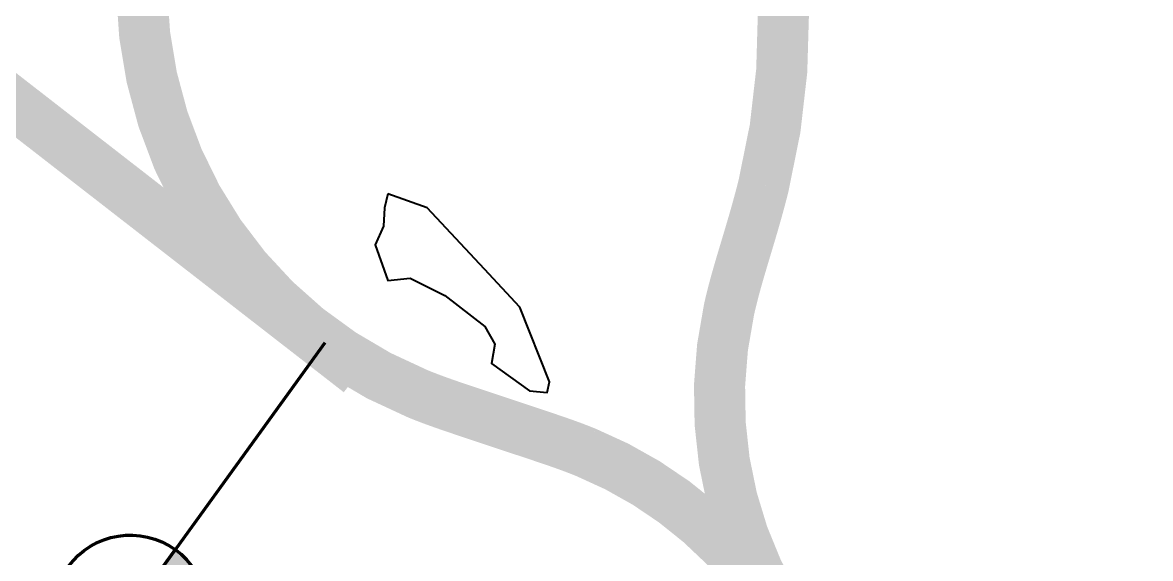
# Model space of a CAD drawing. Header units: millimetres. Extents: x 35362846 to 35427064, y 2977703 to 3025069.
# Drawn here: x 35381434 to 35384740, y 2999517 to 3001088 of the extents above; entities that cross this region are included whole.
import ezdxf

# ---------------------------------------------------------------- set-up
doc = ezdxf.new("R2010")
doc.units = ezdxf.units.MM
doc.linetypes.add('ACAD_ISO03W100', pattern=[30, 12, -18])
for name, color, linetype, lineweight in [('station', 1, 'Continuous', 70), ('zhix', 7, 'Continuous', 100), ('布线1', 3, 'Continuous', 40)]:
    doc.layers.add(name, color=color, linetype=linetype, lineweight=lineweight)

# ---------------------------------------------------------------- blocks, each defined once
blk = doc.blocks.new('公里标')
at = {"layer": 'station'}
h = blk.add_hatch(color=256, dxfattribs=at)
edge = h.paths.add_edge_path()
edge.add_arc((-5.168849154029917e-16, 13), 3, 89.99999999999999, 270)
edge.add_line((1.148068456708479e-16, 10), (1.836909530733566e-16, 16))
blk.add_line((0, 16), (0, 0), dxfattribs=at)
blk.add_lwpolyline([(1.836909530733566e-16, 16, 1), (1.148068456708479e-16, 10)], format="xyb", close=True, dxfattribs=at)
blk.add_lwpolyline([(1.836909530733566e-16, 16, -1), (1.148068456708479e-16, 10, -15.34090689394177)], format="xyb", dxfattribs=at)

msp = doc.modelspace()

# ---------------------------------------------------------------- linework, layer by layer
at = {"color": 7, "lineweight": 30, "const_width": 1}
for points in [[(35384429.7529892, 3006280.794456396, -3.300140696500546e-06), (35384373.80479459, 3006704.403849889, -0.004653984716825709)], [(35384429.7529892, 3006280.794456396, -3.300140696500546e-06), (35384373.80479459, 3006704.403849889, -0.004653984716825709)], [(35384370.26961709, 3006272.937711339, -3.300140696723477e-06), (35384314.3213082, 3006696.547970137, -0.004653984716885735)], [(35384370.26961709, 3006272.937711339, -3.300140696723477e-06), (35384314.3213082, 3006696.547970137, -0.004653984716885735)]]:
    msp.add_lwpolyline(points, format="xyb", dxfattribs=at)
at = {"color": 7, "linetype": 'ACAD_ISO03W100', "lineweight": 30, "ltscale": 10, "const_width": 60, "flags": 128}
msp.add_lwpolyline([(35418866.23188419, 2978378.983100739, 0.004080390774962373), (35418596.80560994, 2978693.138592005, 0.004791158972414836), (35418362.63645521, 2978956.577644102, 0.0003543143396224617), (35418239.15833521, 2979092.643811226, 0.003996350825637037), (35418228.10610276, 2979104.611842001, 0.06792216720668592), (35418130.92730086, 2979183.442931853, 0.05122509009407319), (35417981.35870609, 2979254.503733034, 0.009161870442463131), (35417860.07802561, 2979295.078857094, 0.01707140915295505), (35417793.92314001, 2979313.415354951, 0.003190866783669734), (35417664.47608376, 2979343.706254333, -0.002778571129377124), (35417515.79295195, 2979378.369149003, -0.005390348508511269), (35417279.62852211, 2979437.510805678, 0.004922091774080632), (35417021.05884513, 2979502.520708736, 0.03766326368203753), (35416897.71776866, 2979522.574886249, -0.03127973789751583), (35416748.97497919, 2979544.81619385, -0.05325594544248923), (35416561.68233379, 2979606.338739559, -0.06044425330420561), (35416412.98882862, 2979696.388619166, -0.007587952049075873), (35416234.34221566, 2979840.986118291, 0.006847103826226052), (35416036.60601101, 2980001.520319861, 0.0002694841232497695), (35415709.94511141, 2980259.097167061, -0.0002839571429885947), (35415399.92287777, 2980503.56870688, -0.004910757436677794), (35414938.60201403, 2980875.186126807, 0.01242290099839131), (35414754.0321868, 2981019.348725984, 0.02283920785058208), (35414739.99865586, 2981028.797451615, 0.00154275051017558), (35414525.78405131, 2981158.319618985, 0.01064144412683838), (35414147.83666477, 2981374.444351047, 0.0411038015925386), (35414044.57201701, 2981420.066358992, 0.06901478735395306), (35413989.47676188, 2981431.007699836, 0.03057829919438446), (35413863.18277305, 2981430.640230271, 0.03115158032553353), (35413746.06450457, 2981415.765441774, 0.02352594824960919), (35413594.12206817, 2981379.281346871, 0.09893002272265368), (35413417.57796877, 2981287.388981423, -0.09833410361813323), (35413240.0938972, 2981194.740938697, -0.04073514951179148), (35413083.48446786, 2981162.401515414, -0.05725052501045713), (35412969.52171671, 2981161.508758481, -0.03270727793196476), (35412844.62369458, 2981183.197089074, -0.06828361646879477), (35412787.89073737, 2981205.442285902, -0.006478438074403096), (35412708.22453558, 2981251.373256624, -0.006309920406218688), (35412627.66362084, 2981300.607127408, -0.007109575991234364), (35412453.01518252, 2981413.88843892, 0.01611211822854788), (35412375.04679694, 2981462.489320033, 0.006030743815692963), (35412355.65837151, 2981473.414027786, -0.001887386070859928), (35412293.42165814, 2981507.805937909, -0.03105938240227661), (35412115.76502267, 2981621.856179755, 0.05856159453818595), (35412018.12451634, 2981677.220603646, 0.07455818074380485), (35411972.8244367, 2981688.787045053, 0.02337222160871421), (35411824.64262813, 2981696.857779822, 0.03135944549089919), (35411658.60301311, 2981687.71255882, -0.0463726283427951), (35411546.05289105, 2981684.893440361, -0.01368638983780291), (35411441.82575372, 2981694.825702127, -0.01534786425170592), (35411349.54784179, 2981709.062222291, -0.00976499348540072), (35411222.87011665, 2981735.175858699, -0.00987603663534932), (35411098.72703619, 2981765.894819245, -0.01030393016335393), (35410982.8733958, 2981799.57735917, -0.003731720133359769), (35410665.74687479, 2981901.513048687, -0.01110241373182045), (35410325.743139, 2982022.041961506, -0.01959314859961788), (35410137.58445885, 2982102.050798432, -0.04625340091059676), (35410000.48362401, 2982183.059563553, 0.02780559995024925), (35409777.84486997, 2982325.928409726, 0.03888832751264433), (35409136.99918783, 2982625.428209243, -0.0418923695215447), (35408543.64225224, 2982907.082846744, -0.01207247956551466), (35408137.33008946, 2983156.791692346, 0.01632502749625514), (35407835.26338662, 2983338.913571144, 0.005319043244153008), (35407527.35871381, 2983506.834208597, -0.00927807294379759), (35407351.59706678, 2983604.501959291, -0.002426614319821954), (35407251.1358223, 2983663.445541859, -0.001071698242231496), (35407024.60485709, 2983798.497345647, -0.00568889787826118), (35406755.88853639, 2983963.663975924, -0.02367371918022087), (35406693.72242855, 2984007.098111172, -0.02877270487347326), (35406654.47151951, 2984041.157932368, 0.01370735609953618), (35406574.3225702, 2984115.053130686, 0.009110022828397695), (35406364.53488815, 2984291.464848995, 0.004020945570543051), (35405878.93236448, 2984678.506251221, 0.01189313492539639), (35405195.87875819, 2985188.240963161, 0.01831295251905008), (35404733.0118413, 2985491.957033847, 0.007203943023221069), (35404263.51830131, 2985766.830671012, 0.008684135356926779), (35403866.99192404, 2985982.369156811, 0.0001587498441745463), (35403714.40878296, 2986061.84539032, 4.587178485826644e-05), (35403186.24727278, 2986336.674999645, 0.001519740174840285), (35402876.07169668, 2986496.8431113, -0.002618506044703923), (35402696.25449477, 2986590.198001479, -0.1600914726806412), (35402640.28726461, 2986648.007429518, -0.04925000983831206), (35402551.83922194, 2986887.852608713, -0.09116253631834496), (35402531.92367198, 2987159.974699297, 0.1015866048264373), (35402508.96602634, 2987404.238161814, 0.0319386772966147), (35402455.35593578, 2987546.645641536, 0.06123810348110702), (35402414.01816278, 2987614.643949101, 0.06605584865704194), (35402315.73767542, 2987710.00590387, 0.06061078817768876), (35402186.11290542, 2987783.765933847, 0.01378746699138457), (35402000.74679083, 2987855.382846147, 0.005566294642696784), (35401535.15668325, 2988014.849530458, 0.005932663538232684), (35401024.88137181, 2988176.609511487, 0.06087504578406422), (35400973.30764547, 2988185.649434596, 0.03322404700854784), (35400911.09817819, 2988184.74703242, 0.007665120148548121), (35400642.95485242, 2988158.855956026, 0.01659302102936802), (35400459.28766552, 2988132.078869399, -0.0610929767666767), (35400408.78063299, 2988129.251563237, -0.01497639310374365), (35400290.68439594, 2988140.631473307, 0.003436963406389244), (35399777.47632167, 2988202.066746309, 0.001664530548268404), (35399411.45819705, 2988242.098665789, -0.004914357185530608), (35399287.57314523, 2988256.463572484, -0.04713084881569367), (35399187.23961471, 2988278.843070697, -0.01770856664424592), (35398930.63179399, 2988372.240155508, -0.0001110404689541234), (35398779.74128723, 2988433.331541061, -6.447504204309108e-05), (35398519.91097631, 2988538.635812269, -0.000203487876028982), (35398073.49237251, 2988719.839365959, -0.0004058527559001428), (35397849.77630614, 2988810.964554793, -0.03413791731482205), (35397734.2986614, 2988867.584489599, -0.04879728087617382), (35397661.06672374, 2988920.046153071, -0.02693835570744377), (35397646.38583106, 2988934.367845058, -0.001673464190031993), (35397423.7919879, 2989177.868919099, -0.0102108112385725), (35396545.84530416, 2990185.347605452, -0.1116166353948794), (35396489.34749098, 2990295.458984915, -0.002029740606815984), (35396470.06788492, 2990371.695851326, -0.0007239774681340016), (35396417.19380172, 2990585.726924416, -0.0003681586298127792), (35396317.11061049, 2990994.692199707, -0.001366020093266133), (35396290.51940337, 2991105.006279758, -0.05022184209249123), (35396256.8786247, 2991355.600648649, 0.03422871248738654), (35396219.33285746, 2991724.174588019, 0.006560775305257035), (35396183.25999376, 2991919.012953997, 0.005860422097011773), (35396137.47101858, 2992136.063291235, 0.0160237494521745), (35396087.78540307, 2992329.295446157, 0.01486266527026389), (35396021.46305817, 2992533.911816332, 0.04216228091036966), (35395954.41879557, 2992681.09054786, 0.02928583961997899), (35395828.83328392, 2992876.903979748, 0.03650288849989528), (35395689.25010556, 2993042.018628746, 0.05227485104687379), (35395572.79860182, 2993138.437561324, 0.02457356259542775), (35395433.61225474, 2993221.487463623, 0.0190917625035663), (35395245.86699849, 2993312.331553086, 0.02472666418132078), (35395060.67687519, 2993382.680593451, -0.02897449996101216), (35394903.11618672, 2993444.069542141, -0.03012366549850303), (35394739.8555951, 2993531.085587956, -0.05900700592198186), (35394665.50733503, 2993589.721984126, -0.01937551479199968), (35394594.53145057, 2993666.46489346, -0.006220107485981355), (35394386.03357295, 2993916.432062416, -0.00942149375005899), (35394243.89217977, 2994098.108626685, 0.01554485863886105), (35394156.38734774, 2994207.173489908, 0.08910572760940731), (35394087.38365244, 2994263.64074625, -0.1004647692034294), (35394027.19660565, 2994315.198631322, -0.04165475797633886), (35394006.99482623, 2994346.103977203, -0.006432157019347623), (35393896.16871364, 2994557.521947512, -0.05468090282659389), (35393773.94412017, 2994881.545868368, 0.1095158418251615), (35393694.99193283, 2995037.122388418, 0.07414350815211893), (35393642.02337725, 2995085.004272066, 0.03813218355890909), (35393521.39525372, 2995152.598993551, 0.0660688813248895), (35393359.15462497, 2995203.245977953, -0.108378071399393), (35393262.48302794, 2995242.594382726, -0.005030484230899208), (35393059.41977329, 2995385.284506752, 0.00304471450735417), (35392724.86250562, 2995622.364218935, 8.323227474345746e-05), (35392471.91919708, 2995799.242706299, 5.910429022702119e-05), (35392115.64655432, 2996048.226455086, 0.004384392981033206), (35391640.43652415, 2996374.08334244, 0.07810158596869592), (35391610.94380106, 2996387.839039743, 0.03774638808181176), (35391594.44061676, 2996391.271645147, 0.002428508986153945), (35391334.84591083, 2996423.82740825, 0.01050584268060696), (35390977.10419895, 2996459.320516342, -0.03685818561222406), (35390875.68320636, 2996474.810961432, -0.03660545095288807), (35390856.57470265, 2996480.688934952, -0.001585997268556518), (35390427.74923594, 2996649.374253763, -0.004242495518320086), (35389970.4767859, 2996835.433483303, -0.02661529251739993), (35389899.50582185, 2996869.55319541, -0.1287355596174808), (35389844.84518532, 2996921.237190455, -0.01413412917559478), (35389504.59772293, 2997503.210343775, -0.01942987886166506), (35389279.00410023, 2997956.340540905, 0.03868556904971648), (35389156.89202316, 2998179.648226276, 0.04049051767193246), (35389062.6011215, 2998301.47283411, 0.03603315070552847), (35388937.06685463, 2998420.583237194, 0.04056137848409505), (35388843.0328739, 2998485.751611628, 0.04928322479735752), (35388757.23839863, 2998524.732563318, 0.1139104428080228), (35388618.70137551, 2998538.791870058, -0.06833527591589844), (35388388.49962287, 2998541.267358339, -0.03560257797487776), (35388043.81676067, 2998617.761447789, -0.1412058638909301), (35387967.47885749, 2998666.704417067, -0.001922897196346353), (35387871.20136166, 2998777.304765701, -0.0005212495250661979), (35387518.03215242, 2999187.040976776, -3.820747170427055e-05), (35386834.2611084, 2999982.128623962, -0.0005240444546960586), (35386784.47335797, 3000040.153582538, -0.01013372622548928), (35386729.86367641, 3000106.6136219, 0.008508650053336597), (35386665.08357192, 3000185.975489432, 0.04751209957476349), (35386585.52732873, 3000263.777093515, -0.0244499175125609), (35386424.39991407, 3000407.447121023, -0.01972914344504811), (35386303.48790614, 3000536.131680161, -0.05343726001583392), (35386266.15410431, 3000589.771596022, -0.06379016559246807), (35386232.65545589, 3000675.159447551, -0.02307394457954464), (35386182.37684919, 3000922.792788087, -0.0003559972478558841), (35386171.49704075, 3000993.131212234, -0.0009486908729570852), (35386167.48326416, 3001019.536369913, -0.00875733124701244), (35386151.00965655, 3001144.14468284, 0.006075338318269813), (35386128.22833512, 3001323.879681033, 0.03837281641918912), (35386094.22497837, 3001479.638403237, 0.04603552504727002), (35386044.45108, 3001602.947644469, 0.05576689178486739), (35385965.93270627, 3001720.962426662, 0.02763124445465823), (35385770.60267173, 3001929.068326494, 0.006079688825332164), (35385451.15576828, 3002226.453708768, 0.01058472784756997), (35385262.06677603, 3002391.070314652, 0.005944150408945205), (35385135.17713752, 3002494.367642618, -0.006059959808868021), (35385010.73522051, 3002595.720260346, -0.01677690225771941), (35384908.36891162, 3002687.175809503, -0.01358951460033359), (35384789.08969229, 3002807.532111771, -0.06617773032623463), (35384707.42105626, 3002921.551156953, -0.04001137906194334), (35384615.33441788, 3003133.760471264, -0.04044364605316388), (35384572.40694543, 3003302.867308736, -0.0406575257651677), (35384557.41592313, 3003475.774179397, -0.08063089889592918), (35384601.0597543, 3003753.812132496, 0.06216967379808195), (35384670.68594315, 3004111.152673019, 0.02066596456410588), (35384677.79012257, 3004374.901937127, 0.05322551751516189), (35384665.42064452, 3004476.844123946, 0.1115143330117879), (35384601.48003465, 3004609.478815769, -0.07874496948507287), (35384499.56310822, 3004789.918181886, -0.02766388353325597), (35384443.97387214, 3004968.56219396, -0.04075489551960429), (35384423.10863033, 3005093.947986276, -0.1518954339877997), (35384467.72060407, 3005295.286748546, 0.1640709144665316), (35384504.7209689, 3005483.317366774, 4.560630924934931e-05), (35384471.68670654, 3005733.967102051, 4.25666072596549e-05), (35384436.24606661, 3006002.509631592, 5.504028418586637e-06), (35384400.01130314, 3006276.866083867, -3.300140696863585e-06), (35384344.0630514, 3006700.475910038, -0.004653984716856598), (35384328.95051533, 3006823.733524799, -0.001802435216272773), (35384294.04250459, 3007142.462776911)], format="xyb", dxfattribs=at)
at = {"layer": 'zhix', "color": 1, "const_width": 150, "flags": 128}
msp.add_lwpolyline([(35383588.60678037, 2999441.448622016), (35383587.99770878, 2999442.241737247), (35383587.38817464, 2999443.034497051), (35383586.77817404, 2999443.826897978), (35383586.16770305, 2999444.618936581), (35383585.55675778, 2999445.410609394), (35383584.94533432, 2999446.201912949), (35383584.33342876, 2999446.992843772), (35383583.72103724, 2999447.783398378), (35383583.10815585, 2999448.573573277), (35383582.49478072, 2999449.36336497), (35383581.88090798, 2999450.152769953), (35383581.26653375, 2999450.94178471), (35383580.65165421, 2999451.730405722), (35383580.03626546, 2999452.51862946), (35383579.42036369, 2999453.306452387), (35383578.80394503, 2999454.093870958), (35383578.18700567, 2999454.880881622), (35383577.56954177, 2999455.667480818), (35383576.95154951, 2999456.453664977), (35383576.33302508, 2999457.239430523), (35383575.71396469, 2999458.024773873), (35383575.0943645, 2999458.809691433), (35383574.47422075, 2999459.594179602), (35383573.85352964, 2999460.378234772), (35383573.2322874, 2999461.161853323), (35383572.61049025, 2999461.945031631), (35383571.98813443, 2999462.727766062), (35383571.36521617, 2999463.510052972), (35383570.74173174, 2999464.29188871), (35383570.11767739, 2999465.073269615), (35383569.49304938, 2999465.85419202), (35383568.86784399, 2999466.634652247), (35383568.24205748, 2999467.414646609), (35383567.61568616, 2999468.194171412), (35383566.98872631, 2999468.973222951), (35383566.36117423, 2999469.751797515), (35383565.73302625, 2999470.52989138), (35383565.10427868, 2999471.307500816), (35383564.47492784, 2999472.084622085), (35383563.84497005, 2999472.861251434), (35383563.21440169, 2999473.637385109), (35383562.58321908, 2999474.41301934), (35383561.95141859, 2999475.18815035), (35383561.31899658, 2999475.962774354), (35383560.68594942, 2999476.736887557), (35383560.05227352, 2999477.510486153), (35383559.41796524, 2999478.283566329), (35383558.78302101, 2999479.05612426), (35383558.46464179, 2999479.443016797, 0.1241589532319704), (35383085.9480747, 2999827.577754604), (35383085.48422335, 2999827.767186555), (35383084.55821434, 2999828.144687887), (35383083.63189499, 2999828.521427063), (35383082.70526789, 2999828.897408654), (35383081.7783356, 2999829.272637236), (35383080.85110071, 2999829.647117393), (35383079.92356575, 2999830.020853708), (35383078.99573325, 2999830.393850777), (35383078.06760576, 2999830.766113194), (35383077.13918578, 2999831.137645563), (35383076.21047583, 2999831.508452491), (35383075.2814784, 2999831.878538589), (35383074.35219597, 2999832.247908476), (35383073.42263101, 2999832.616566773), (35383072.49278599, 2999832.984518106), (35383071.56266335, 2999833.351767108), (35383070.63226553, 2999833.718318415), (35383069.70159497, 2999834.084176668), (35383068.77065408, 2999834.449346513), (35383067.83944528, 2999834.8138326), (35383066.90797094, 2999835.177639583), (35383065.97623347, 2999835.540772123), (35383065.04423524, 2999835.903234883), (35383064.11197861, 2999836.265032531), (35383063.17946594, 2999836.62616974), (35383062.24669958, 2999836.986651187), (35383061.31368186, 2999837.346481553), (35383060.3804151, 2999837.705665525), (35383059.44690163, 2999838.06420779), (35383058.51314374, 2999838.422113043), (35383057.57914374, 2999838.779385983), (35383056.6449039, 2999839.136031311), (35383055.71042651, 2999839.492053733), (35383054.77571382, 2999839.84745796), (35383053.84076811, 2999840.202248705), (35383052.90559161, 2999840.556430687), (35383051.97018656, 2999840.910008626), (35383051.03455519, 2999841.26298725), (35383050.09869972, 2999841.615371286), (35383049.16262236, 2999841.967165468), (35383048.22632531, 2999842.318374535), (35383047.28981077, 2999842.669003224), (35383046.35308091, 2999843.019056281), (35383045.41613792, 2999843.368538453), (35383044.47898395, 2999843.717454492), (35383043.54162115, 2999844.065809153), (35383042.60405169, 2999844.413607195), (35383041.6662777, 2999844.760853376), (35383040.72830131, 2999845.107552463), (35383039.79012463, 2999845.453709225), (35383038.85174979, 2999845.799328433), (35383037.91317891, 2999846.144414862), (35383036.97441404, 2999846.488973291), (35383036.03545731, 2999846.8330085), (35383035.09631078, 2999847.176525274), (35383034.15697653, 2999847.519528402), (35383033.21745663, 2999847.862022673), (35383032.27775312, 2999848.204012882), (35383031.33786807, 2999848.545503826), (35383030.39780352, 2999848.886500304), (35383029.45756147, 2999849.227007118), (35383028.51714399, 2999849.567029075), (35383027.57655307, 2999849.906570983), (35383026.63579074, 2999850.245637653), (35383025.69485898, 2999850.5842339), (35383024.75375982, 2999850.92236454), (35383023.81249521, 2999851.260034394), (35383022.87106717, 2999851.597248283), (35383021.92947764, 2999851.934011032), (35383020.98772861, 2999852.27032747), (35383020.04582203, 2999852.606202425), (35383019.10375987, 2999852.941640732), (35383018.16154405, 2999853.276647225), (35383017.21917654, 2999853.611226743), (35383016.27665926, 2999853.945384124), (35383015.33399414, 2999854.279124213), (35383014.39118309, 2999854.612451854), (35383013.44822804, 2999854.945371894), (35383012.50513089, 2999855.277889184), (35383011.56189354, 2999855.610008575), (35383010.61851789, 2999855.941734922), (35383009.67500583, 2999856.273073081), (35383008.73135924, 2999856.604027912), (35383007.78757999, 2999856.934604273), (35383006.84366997, 2999857.26480703), (35383005.89963105, 2999857.594641047), (35383004.95546505, 2999857.924111191), (35383004.01117387, 2999858.253222331), (35383003.06675933, 2999858.581979339), (35383002.12222329, 2999858.910387089), (35383001.17756758, 2999859.238450454), (35383000.23279402, 2999859.566174312), (35382999.28790446, 2999859.893563543), (35382998.34290072, 2999860.220623027), (35382997.39778459, 2999860.547357647), (35382996.45255791, 2999860.873772286), (35382995.50722248, 2999861.199871833), (35382994.5617801, 2999861.525661173), (35382993.61623257, 2999861.851145197), (35382992.67058167, 2999862.176328796), (35382991.7248292, 2999862.501216864), (35382990.77897694, 2999862.825814295), (35382989.83302667, 2999863.150125985), (35382988.88698015, 2999863.474156831), (35382987.94083918, 2999863.797911733), (35382986.99460549, 2999864.121395593), (35382986.04828086, 2999864.444613311), (35382985.10186705, 2999864.767569792), (35382984.1553658, 2999865.090269941), (35382983.20877887, 2999865.412718664), (35382982.262108, 2999865.734920869), (35382981.31535494, 2999866.056881466), (35382980.36852141, 2999866.378605364), (35382979.42160916, 2999866.700097475), (35382978.4746199, 2999867.021362713), (35382977.52755538, 2999867.342405992), (35382976.58041731, 2999867.663232226), (35382975.63320741, 2999867.983846333), (35382974.68592741, 2999868.304253231), (35382973.738579, 2999868.624457838), (35382972.7911639, 2999868.944465072), (35382971.84368382, 2999869.264279857), (35382970.89614046, 2999869.583907113), (35382969.94853553, 2999869.903351765), (35382969.00087072, 2999870.222618734), (35382968.05314772, 2999870.541712947), (35382967.10536823, 2999870.86063933), (35382966.15753394, 2999871.179402807), (35382965.20964653, 2999871.498008308), (35382964.26170769, 2999871.81646076), (35382963.31371912, 2999872.134765093), (35382962.36568247, 2999872.452926237), (35382961.41759944, 2999872.770949122), (35382960.46947169, 2999873.08883868), (35382959.5213009, 2999873.406599842), (35382958.57308874, 2999873.724237543), (35382957.62483689, 2999874.041756714), (35382956.67654701, 2999874.35916229), (35382955.72822077, 2999874.676459206), (35382954.77985982, 2999874.993652397), (35382953.83146584, 2999875.310746798), (35382952.88304049, 2999875.627747347), (35382951.93458542, 2999875.944658979), (35382950.9861023, 2999876.261486632), (35382950.03759278, 2999876.578235245), (35382949.0890585, 2999876.894909753), (35382948.14050115, 2999877.211515097), (35382947.19192237, 2999877.528056215), (35382946.24332379, 2999877.844538046), (35382945.29470709, 2999878.16096553), (35382944.34607391, 2999878.477343606), (35382943.3974259, 2999878.793677215), (35382942.44876471, 2999879.109971297), (35382941.50009198, 2999879.426230791), (35382940.55140939, 2999879.74246064), (35382939.60271855, 2999880.058665783), (35382938.65402112, 2999880.374851161), (35382937.70531876, 2999880.691021717), (35382936.75661309, 2999881.007182389), (35382935.80790582, 2999881.323338109), (35382752.11109528, 2999942.539933655), (35382751.16238794, 2999942.856089279), (35382750.21368203, 2999943.172249196), (35382749.26497898, 2999943.488417698), (35382748.31628022, 2999943.804599078), (35382747.36758718, 2999944.120797629), (35382746.4189013, 2999944.437017644), (35382745.470224, 2999944.753263415), (35382744.52155672, 2999945.069539234), (35382743.57290089, 2999945.385849394), (35382742.62425794, 2999945.702198187), (35382741.67562931, 2999946.018589905), (35382740.72701643, 2999946.335028838), (35382739.77842073, 2999946.65151928), (35382738.82984366, 2999946.968065521), (35382737.88128663, 2999947.284671852), (35382736.93275109, 2999947.601342564), (35382735.98423849, 2999947.918081948), (35382735.03575025, 2999948.234894293), (35382734.08728782, 2999948.55178389), (35382733.13885263, 2999948.868755027), (35382732.19044614, 2999949.185811995), (35382731.24206978, 2999949.502959081), (35382730.29372499, 2999949.820200574), (35382729.34541322, 2999950.137540761), (35382728.39713593, 2999950.454983931), (35382727.44889455, 2999950.77253437), (35382726.50069053, 2999951.090196364), (35382725.55252533, 2999951.4079742), (35382724.6044004, 2999951.725872164), (35382723.6563172, 2999952.043894539), (35382722.70827717, 2999952.362045609), (35382721.76028178, 2999952.68032966), (35382720.81233248, 2999952.998750974), (35382719.86443075, 2999953.317313834), (35382718.91657803, 2999953.63602252), (35382717.9687758, 2999953.954881315), (35382717.02102552, 2999954.273894499), (35382716.07332867, 2999954.593066351), (35382715.12568671, 2999954.912401151), (35382714.17810112, 2999955.231903177), (35382713.23057337, 2999955.551576707), (35382712.28310494, 2999955.871426016), (35382711.33569732, 2999956.191455382), (35382710.38835199, 2999956.511669079), (35382709.44107043, 2999956.832071381), (35382708.49385413, 2999957.152666562), (35382707.54670457, 2999957.473458894), (35382706.59962326, 2999957.794452649), (35382705.65261169, 2999958.115652097), (35382704.70567136, 2999958.437061508), (35382703.75880378, 2999958.758685151), (35382702.81201044, 2999959.080527293), (35382701.86529285, 2999959.402592201), (35382700.91865253, 2999959.72488414), (35382699.97209097, 2999960.047407376), (35382699.02560973, 2999960.370166172), (35382698.0792103, 2999960.693164789), (35382697.1328942, 2999961.016407489), (35382696.18666297, 2999961.339898533), (35382695.24051814, 2999961.663642179), (35382694.29446123, 2999961.987642685), (35382693.3484938, 2999962.311904307), (35382692.40261737, 2999962.636431301), (35382691.45683349, 2999962.961227921), (35382690.51114371, 2999963.286298419), (35382689.56554957, 2999963.611647048), (35382688.62005264, 2999963.937278056), (35382687.67465448, 2999964.263195693), (35382686.72935665, 2999964.589404207), (35382685.7841607, 2999964.915907842), (35382684.83906823, 2999965.242710845), (35382683.8940808, 2999965.569817458), (35382682.94919997, 2999965.897231922), (35382682.00442736, 2999966.224958479), (35382681.05976453, 2999966.553001367), (35382680.11521309, 2999966.881364822), (35382679.17077462, 2999967.210053081), (35382678.22645073, 2999967.539070378), (35382677.28224303, 2999967.868420945), (35382676.33815311, 2999968.198109013), (35382675.3941826, 2999968.528138811), (35382674.45033312, 2999968.858514568), (35382673.50660628, 2999969.189240508), (35382672.56300372, 2999969.520320856), (35382671.61952707, 2999969.851759835), (35382670.67617796, 2999970.183561665), (35382669.73295805, 2999970.515730564), (35382668.78986897, 2999970.848270751), (35382667.84691238, 2999971.181186439), (35382666.90408994, 2999971.514481844), (35382665.9614033, 2999971.848161175), (35382665.01885415, 2999972.182228644), (35382664.07644414, 2999972.516688457), (35382663.13417497, 2999972.85154482), (35382662.1920483, 2999973.186801936), (35382661.25006584, 2999973.522464009), (35382660.30822928, 2999973.858535236), (35382659.36654031, 2999974.195019817), (35382658.42500065, 2999974.531921945), (35382657.48361199, 2999974.869245816), (35382656.54237607, 2999975.206995619), (35382655.60129461, 2999975.545175544), (35382654.66036934, 2999975.88378978), (35382653.71960197, 2999976.222842509), (35382652.77899427, 2999976.562337914), (35382651.83854797, 2999976.902280176), (35382650.89826483, 2999977.242673473), (35382649.95814661, 2999977.583521979), (35382649.01819506, 2999977.92482987), (35382648.07841197, 2999978.266601314), (35382647.13879911, 2999978.608840482), (35382646.19935826, 2999978.951551538), (35382645.26009121, 2999979.294738648), (35382644.32099976, 2999979.638405971), (35382643.38208571, 2999979.982557666), (35382642.44335088, 2999980.32719789), (35382641.50479707, 2999980.672330796), (35382640.56642611, 2999981.017960535), (35382639.62823983, 2999981.364091255), (35382638.69024006, 2999981.710727102), (35382637.75242864, 2999982.057872222), (35382636.81480744, 2999982.40553075), (35382635.8773783, 2999982.753706825), (35382634.94014309, 2999983.102404582), (35382634.00310367, 2999983.451628155), (35382633.06626192, 2999983.801381671), (35382632.12961975, 2999984.151669257), (35382631.19317901, 2999984.502495036), (35382630.25694162, 2999984.85386313), (35382629.3209095, 2999985.205777655), (35382628.38508455, 2999985.558242726), (35382627.44946869, 2999985.911262455), (35382626.51406385, 2999986.26484095), (35382625.57887197, 2999986.618982317), (35382624.64389498, 2999986.973690658), (35382623.70913485, 2999987.328970073), (35382622.77459352, 2999987.684824658), (35382621.84027297, 2999988.041258504), (35382620.90617518, 2999988.398275703), (35382619.97230212, 2999988.755880341), (35382619.03865579, 2999989.114076501), (35382618.10523818, 2999989.472868262), (35382617.1720513, 2999989.832259702), (35382616.23909716, 2999990.192254893), (35382615.30637778, 2999990.552857906), (35382614.3738952, 2999990.914072806), (35382613.44165146, 2999991.275903656), (35382612.50964859, 2999991.638354515), (35382611.57788867, 2999992.00142944), (35382610.64637374, 2999992.365132483), (35382609.71510588, 2999992.729467691), (35382608.78408719, 2999993.094439111), (35382607.85331973, 2999993.460050782), (35382606.9228056, 2999993.826306744), (35382605.99254692, 2999994.193211029), (35382605.06254581, 2999994.560767667), (35382604.13280437, 2999994.928980685), (35382603.20332476, 2999995.297854105), (35382602.2741091, 2999995.667391946), (35382601.34515955, 2999996.037598221), (35382600.41647826, 2999996.408476941), (35382599.48806741, 2999996.780032114), (35382598.55992917, 2999997.152267742), (35382597.63206573, 2999997.525187822), (35382596.70447928, 2999997.89879635), (35382595.77717203, 2999998.273097315), (35382594.85014618, 2999998.648094704), (35382593.92340397, 2999999.023792499), (35382592.99694763, 2999999.400194677), (35382592.53291737, 2999999.589031778, -0.5587196498361934), (35382228.6440247, 3002183.637099855)], format="xyb", dxfattribs=at)
at = {"layer": 'zhix', "color": 5, "const_width": 150, "flags": 128}
msp.add_lwpolyline([(35383931.1016907, 2999046.822613323, -0.2869426398554834), (35383504.74612575, 3000245.821960221), (35383504.85418458, 3000246.311089348), (35383505.07051078, 3000247.287410461), (35383505.28764147, 3000248.263552975), (35383505.50557198, 3000249.239517235), (35383505.72429765, 3000250.215303598), (35383505.94381382, 3000251.190912432), (35383506.16411582, 3000252.166344118), (35383506.385199, 3000253.141599046), (35383506.6070587, 3000254.116677617), (35383506.82969029, 3000255.091580244), (35383507.05308907, 3000256.06630735), (35383507.27725042, 3000257.04085937), (35383507.50216968, 3000258.015236747), (35383507.72784223, 3000258.989439937), (35383507.95426339, 3000259.963469406), (35383508.18142854, 3000260.93732563), (35383508.40933303, 3000261.911009098), (35383508.63797223, 3000262.884520304), (35383508.8673415, 3000263.857859758), (35383509.0974362, 3000264.831027977), (35383509.32825171, 3000265.804025488), (35383509.55978339, 3000266.77685283), (35383509.79202661, 3000267.749510551), (35383510.02497675, 3000268.721999209), (35383510.25862917, 3000269.694319372), (35383510.49297927, 3000270.666471618), (35383510.72802242, 3000271.638456534), (35383510.963754, 3000272.610274717), (35383511.20016939, 3000273.581926775), (35383511.43726398, 3000274.553413324), (35383511.67503316, 3000275.52473499), (35383511.91347231, 3000276.495892408), (35383512.15257683, 3000277.466886223), (35383512.39234211, 3000278.43771709), (35383512.63276354, 3000279.408385672), (35383512.87383653, 3000280.378892642), (35383513.11555647, 3000281.34923868), (35383513.35791876, 3000282.319424479), (35383513.60091881, 3000283.289450738), (35383513.84455201, 3000284.259318165), (35383514.08881378, 3000285.229027478), (35383514.33369952, 3000286.198579404), (35383514.57920466, 3000287.167974677), (35383514.82532459, 3000288.137214042), (35383515.07205474, 3000289.106298251), (35383515.31939051, 3000290.075228063), (35383515.56732734, 3000291.04400425), (35383515.81586062, 3000292.01262759), (35383516.0649858, 3000292.981098866), (35383516.3146983, 3000293.949418875), (35383516.56499353, 3000294.917588419), (35383516.81586693, 3000295.885608309), (35383517.06731393, 3000296.853479363), (35383517.31932995, 3000297.821202408), (35383517.57191045, 3000298.78877828), (35383517.82505084, 3000299.756207821), (35383518.07874656, 3000300.723491881), (35383518.33299305, 3000301.690631319), (35383518.58778577, 3000302.657627001), (35383518.84312014, 3000303.6244798), (35383519.0989916, 3000304.591190599), (35383519.35539562, 3000305.557760283), (35383519.61232763, 3000306.524189752), (35383519.86978308, 3000307.490479907), (35383520.12775744, 3000308.45663166), (35383520.38624614, 3000309.422645928), (35383520.64524464, 3000310.388523638), (35383520.90474842, 3000311.354265722), (35383521.1647529, 3000312.319873118), (35383521.42525357, 3000313.285346773), (35383521.68624589, 3000314.250687641), (35383521.9477253, 3000315.215896681), (35383522.20968729, 3000316.180974863), (35383522.47212733, 3000317.145923157), (35383522.73504087, 3000318.110742545), (35383522.99842338, 3000319.075434014), (35383523.26227035, 3000320.039998557), (35383523.52657723, 3000321.004437176), (35383523.79133953, 3000321.968750875), (35383524.05655269, 3000322.932940668), (35383524.32221222, 3000323.897007574), (35383524.58831358, 3000324.860952619), (35383524.85485226, 3000325.824776833), (35383525.12182374, 3000326.788481255), (35383525.38922351, 3000327.752066927), (35383525.65704705, 3000328.7155349), (35383525.92528985, 3000329.67888623), (35383526.1939474, 3000330.642121976), (35383526.4630152, 3000331.605243207), (35383526.73248873, 3000332.568250996), (35383527.0023635, 3000333.531146421), (35383527.27263498, 3000334.493930565), (35383527.54329869, 3000335.456604519), (35383527.81435012, 3000336.419169378), (35383528.08578478, 3000337.381626242), (35383528.35759816, 3000338.343976217), (35383528.62978576, 3000339.306220415), (35383528.90234309, 3000340.268359951), (35383529.17526567, 3000341.230395947), (35383529.44854899, 3000342.192329529), (35383529.72218855, 3000343.154161829), (35383529.99617989, 3000344.115893984), (35383530.2705185, 3000345.077527136), (35383530.54519989, 3000346.039062429), (35383530.82021959, 3000347.000501016), (35383531.0955731, 3000347.961844052), (35383531.37125595, 3000348.923092698), (35383531.64726364, 3000349.884248118), (35383531.92359171, 3000350.845311483), (35383532.20023566, 3000351.806283966), (35383532.47719104, 3000352.767166745), (35383532.75445334, 3000353.727961003), (35383533.0320181, 3000354.688667928), (35383533.30988085, 3000355.64928871), (35383533.5880371, 3000356.609824545), (35383533.8664824, 3000357.570276632), (35383534.14521226, 3000358.530646175), (35383534.4242222, 3000359.49093438), (35383534.70350779, 3000360.45114246), (35383534.98306453, 3000361.411271629), (35383535.26288796, 3000362.371323107), (35383535.54297362, 3000363.331298116), (35383535.82331704, 3000364.291197882), (35383536.10391375, 3000365.251023636), (35383536.38475931, 3000366.210776609), (35383536.66584923, 3000367.170458041), (35383536.94717906, 3000368.13006917), (35383537.22874436, 3000369.089611239), (35383537.51054063, 3000370.049085497), (35383537.79256345, 3000371.008493193), (35383538.07480834, 3000371.967835581), (35383538.35727086, 3000372.927113916), (35383538.63994654, 3000373.886329458), (35383538.92283093, 3000374.845483469), (35383539.20591958, 3000375.804577215), (35383539.48920804, 3000376.763611963), (35383539.77269184, 3000377.722588984), (35383540.05636655, 3000378.681509552), (35383540.34022771, 3000379.640374943), (35383540.62427088, 3000380.599186436), (35383540.9084916, 3000381.557945312), (35383541.19288541, 3000382.516652854), (35383541.47744789, 3000383.475310349), (35383541.76217458, 3000384.433919087), (35383542.04706103, 3000385.392480356), (35383542.33210281, 3000386.35099545), (35383542.61729545, 3000387.309465665), (35383542.90263452, 3000388.267892298), (35383543.18811558, 3000389.226276648), (35383543.47373419, 3000390.184620016), (35383543.75948589, 3000391.142923706), (35383544.04536626, 3000392.101189022), (35383544.33137084, 3000393.059417272), (35383544.61749519, 3000394.017609763), (35383544.90373489, 3000394.975767808), (35383545.19008547, 3000395.933892715), (35383545.47654252, 3000396.8919858), (35383545.76310159, 3000397.850048378), (35383546.04975823, 3000398.808081763), (35383546.33650801, 3000399.766087276), (35383546.6233465, 3000400.724066232), (35383546.91026925, 3000401.682019955), (35383547.19727183, 3000402.639949764), (35383547.4843498, 3000403.597856981), (35383547.77149873, 3000404.555742931), (35383548.05871418, 3000405.513608937), (35383548.34599171, 3000406.471456326), (35383548.63332689, 3000407.429286423), (35383548.92071527, 3000408.387100556), (35383549.20815244, 3000409.344900052), (35383549.49563396, 3000410.302686239), (35383549.78315537, 3000411.260460448), (35383550.07071227, 3000412.218224006), (35383550.35830019, 3000413.175978246), (35383550.64591473, 3000414.133724496), (35383550.93355143, 3000415.091464088), (35383551.22120587, 3000416.049198354), (35383551.50887361, 3000417.006928624), (35383551.79655022, 3000417.96465623), (35383552.08423676, 3000418.922400787), (35383552.37191814, 3000419.88012696), (35383552.65959713, 3000420.837853851), (35383552.94727132, 3000421.795582181), (35383553.23493835, 3000422.753312669), (35383553.52259579, 3000423.711046034), (35383553.81024126, 3000424.668782993), (35383554.09787235, 3000425.626524268), (35383554.3854867, 3000426.584270576), (35383554.67308189, 3000427.542022636), (35383554.96065553, 3000428.499781166), (35383555.24820521, 3000429.457546886), (35383555.53572857, 3000430.415320513), (35383555.8232232, 3000431.373102765), (35383556.11068668, 3000432.33089436), (35383556.39811666, 3000433.288696016), (35383556.68551071, 3000434.246508449), (35383556.97286645, 3000435.204332379), (35383557.26018149, 3000436.162168519), (35383557.54745341, 3000437.120017588), (35383557.83467984, 3000438.077880301), (35383558.12185838, 3000439.035757374), (35383558.40898664, 3000439.993649522), (35383558.69606219, 3000440.951557462), (35383558.98308268, 3000441.909481906), (35383559.27004569, 3000442.867423571), (35383559.55694882, 3000443.825383168), (35383559.8437897, 3000444.783361412), (35383560.1305659, 3000445.741359015), (35383560.41727504, 3000446.699376691), (35383560.70391472, 3000447.65741515), (35383560.99048255, 3000448.615475105), (35383561.27697614, 3000449.573557266), (35383561.56339307, 3000450.531662343), (35383561.84973096, 3000451.489791046), (35383562.13598741, 3000452.447944085), (35383562.42216002, 3000453.406122167), (35383562.70824639, 3000454.364326001), (35383562.99424413, 3000455.322556294), (35383563.28015084, 3000456.280813752), (35383563.5659641, 3000457.239099082), (35383563.85168155, 3000458.197412988), (35383564.13730075, 3000459.155756175), (35383564.42281935, 3000460.114129347), (35383564.70823491, 3000461.072533207), (35383564.99354503, 3000462.030968456), (35383565.27874734, 3000462.989435797), (35383565.56383942, 3000463.94793593), (35383565.84881888, 3000464.906469554), (35383566.1336833, 3000465.865037369), (35383566.41843031, 3000466.823640072), (35383566.70305748, 3000467.782278361), (35383566.98756243, 3000468.740952933), (35383567.27194275, 3000469.699664482), (35383567.55619603, 3000470.658413703), (35383567.84031988, 3000471.61720129), (35383568.1243119, 3000472.576027934), (35383568.40816967, 3000473.534894328), (35383568.69189081, 3000474.493801162), (35383568.9754729, 3000475.452749125), (35383569.25891354, 3000476.411738907), (35383569.54221033, 3000477.370771193), (35383569.82536086, 3000478.329846671), (35383570.10836273, 3000479.288966025), (35383570.39121355, 3000480.248129942), (35383570.67391089, 3000481.207339101), (35383570.95645235, 3000482.166594186), (35383571.23883554, 3000483.125895877), (35383571.52105803, 3000484.085244854), (35383571.80311744, 3000485.044641796), (35383572.08501135, 3000486.004087377), (35383572.36673734, 3000486.963582276), (35383572.64829302, 3000487.923127166), (35383572.92967598, 3000488.88272272), (35383573.2108838, 3000489.842369611), (35383573.49191409, 3000490.802068509), (35383573.77276444, 3000491.761820083), (35383574.05343242, 3000492.721625001), (35383574.33391564, 3000493.68148393), (35383574.61421167, 3000494.641397534), (35383574.89431812, 3000495.601366479), (35383575.17423256, 3000496.561391425), (35383575.4539526, 3000497.521473035), (35383575.73347582, 3000498.481611967), (35383576.0127998, 3000499.441808879), (35383576.29192213, 3000500.402064428), (35383576.5708404, 3000501.362379269), (35383576.8495522, 3000502.322754056), (35383577.12805511, 3000503.283189439), (35383577.40634672, 3000504.243686069), (35383577.68442461, 3000505.204244595), (35383577.96228636, 3000506.164865665), (35383578.23992957, 3000507.125549924), (35383578.51735181, 3000508.086298015), (35383578.79455068, 3000509.04711058), (35383579.07152374, 3000510.007988261), (35383579.34826859, 3000510.968931695), (35383579.6247828, 3000511.929941521), (35383579.90106396, 3000512.891018373), (35383580.17710965, 3000513.852162885), (35383580.45291745, 3000514.813375689), (35383580.72848494, 3000515.774657415), (35383581.00380968, 3000516.73600869), (35383581.27888928, 3000517.697430143), (35383581.55372131, 3000518.658922396), (35383581.82830334, 3000519.620486073), (35383582.10263294, 3000520.582121795), (35383582.37670771, 3000521.543830181), (35383582.6505252, 3000522.505611846), (35383582.92408301, 3000523.467467408), (35383583.1973787, 3000524.429397478), (35383583.47040984, 3000525.391402668), (35383583.74317402, 3000526.353483587), (35383584.01566881, 3000527.315640843), (35383584.28789178, 3000528.277875039), (35383584.5598405, 3000529.24018678), (35383584.83151255, 3000530.202576667), (35383585.10290548, 3000531.165045297), (35383585.37401689, 3000532.127593269), (35383585.64484433, 3000533.090221177), (35383585.91538538, 3000534.052929614), (35383586.1856376, 3000535.015719169), (35383586.45559857, 3000535.978590432), (35383586.72526585, 3000536.941543988), (35383586.99463701, 3000537.90458042), (35383587.26370961, 3000538.867700312), (35383587.53248123, 3000539.830904242), (35383587.80094942, 3000540.794192787), (35383588.06911176, 3000541.757566522), (35383588.3369658, 3000542.721026019), (35383588.60450912, 3000543.68457185), (35383588.87173926, 3000544.648204581), (35383589.1386538, 3000545.611924777), (35383589.4052503, 3000546.575733004), (35383589.67152632, 3000547.53962982), (35383589.93747942, 3000548.503615785), (35383590.20310716, 3000549.467691453), (35383590.46840709, 3000550.43185738), (35383590.73337679, 3000551.396114115), (35383590.99801379, 3000552.360462207), (35383591.26231568, 3000553.324902202), (35383591.52627999, 3000554.289434644), (35383591.7899043, 3000555.254060073), (35383592.05318613, 3000556.218779028), (35383592.31612307, 3000557.183592044), (35383592.57871266, 3000558.148499656), (35383592.84095245, 3000559.113502392), (35383593.10284, 3000560.078600782), (35383593.36437285, 3000561.043795349), (35383593.62554856, 3000562.009086618), (35383593.88636469, 3000562.974475108), (35383594.14681879, 3000563.939961336), (35383594.40690838, 3000564.905545817), (35383594.66663104, 3000565.871229061), (35383594.9259843, 3000566.837011579), (35383595.18496571, 3000567.802893877), (35383595.44357283, 3000568.768876458), (35383595.7018032, 3000569.734959821), (35383595.95965437, 3000570.701144465), (35383596.21712387, 3000571.667430885), (35383596.47420924, 3000572.633819573), (35383596.73090804, 3000573.600311017), (35383596.98721781, 3000574.566905705), (35383597.24313608, 3000575.533604118), (35383597.49866041, 3000576.500406737), (35383597.75378831, 3000577.467314041), (35383598.00851736, 3000578.434326502), (35383598.26284508, 3000579.401444593), (35383598.51676899, 3000580.368668781), (35383598.77028666, 3000581.335999531), (35383599.02339559, 3000582.303437307), (35383599.27609335, 3000583.270982566), (35383599.52837746, 3000584.238635765), (35383599.78024545, 3000585.206397356), (35383600.03169486, 3000586.17426779), (35383600.28272323, 3000587.142247513), (35383600.53332808, 3000588.110336968), (35383600.78350694, 3000589.078536595), (35383601.03325737, 3000590.046846832), (35383601.28257685, 3000591.015268112), (35383601.53146295, 3000591.983800864), (35383601.77991319, 3000592.952445518), (35383602.02792508, 3000593.921202496), (35383602.27549616, 3000594.890072219), (35383602.52262397, 3000595.859055104), (35383602.76930601, 3000596.828151566), (35383603.01553982, 3000597.797362014), (35383603.26132292, 3000598.766686856), (35383603.50665283, 3000599.736126496), (35383603.75152709, 3000600.705681333), (35383603.9959432, 3000601.675351765), (35383604.23989869, 3000602.645138185), (35383604.48339107, 3000603.615040984), (35383604.72641787, 3000604.585060547), (35383604.96897662, 3000605.555197258), (35383605.21106482, 3000606.525451495), (35383605.45267998, 3000607.495823635), (35383605.69381964, 3000608.466314049), (35383605.93448131, 3000609.436923107), (35383606.17466249, 3000610.407651174), (35383606.29476784, 3000610.893852872, 0.1500640815172839), (35383540.75657665, 3001783.136639693)], format="xyb", dxfattribs=at)
msp.add_lwpolyline([(35382421.44774115, 3000063.35291681), (35381335.73489532, 3000906.791910531)], dxfattribs=at)
at = {"layer": '布线1'}
msp.add_lwpolyline([(35382504.41992923, 3000585.920537666), (35382494.65278874, 3000545.251264411), (35382491.39701001, 3000491.567726169), (35382466.97876738, 3000436.257535446), (35382504.41992923, 3000332.144025209), (35382569.53491674, 3000338.651157702), (35382672.09106608, 3000288.221185707), (35382789.29812187, 3000197.121940457), (35382818.59993474, 3000145.065228886), (35382808.83279425, 3000088.128211491), (35382919.52829257, 3000008.416317464), (35382971.62016516, 3000003.536011641), (35382978.13172262, 3000034.44467325), (35382891.85427122, 3000254.058957851), (35382787.67033035, 3000364.679513487), (35382675.34684481, 3000485.06068077), (35382619.9991935, 3000545.251264411)], close=True, dxfattribs=at)

# ---------------------------------------------------------------- block references
at = {"layer": 'station', "color": 1, "xscale": 74.99999999764206, "yscale": 75, "zscale": 75, "rotation": 144.1235478157791}
msp.add_blockref('公里标', (35382320.92541776, 3000150.240431133), dxfattribs=at)

doc.saveas('drawing.dxf')
